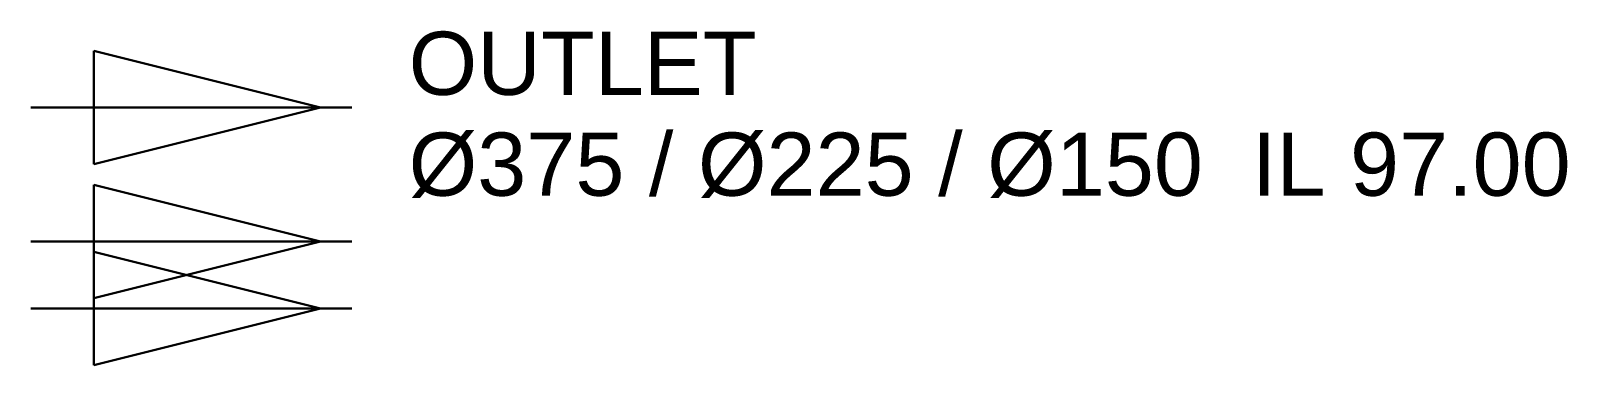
# Model space of a CAD drawing. Header units: millimetres. Extents: x -1589 to 4494, y -1079 to 3281.
# Drawn here: x 3598 to 4459, y 43 to 230 of the extents above; entities that cross this region are included whole.
import ezdxf

# ---------------------------------------------------------------- set-up
doc = ezdxf.new("R2010")
doc.units = ezdxf.units.MM
doc.layers.add('ANNOTATIONS', color=7, linetype='Continuous')
doc.layers.add('FLOW_OUTLET', color=5, linetype='Continuous')
doc.styles.add('ARIAL', font='arial.ttf')

msp = doc.modelspace()

# ---------------------------------------------------------------- linework, layer by layer
at = {"layer": 'FLOW_OUTLET', "color": 5, "lineweight": 30}
for p, q in [((3633.44, 219.25), (3760.44, 187.5)), ((3633.44, 155.75), (3633.44, 219.25)), ((3598.17, 187.5), (3778.08, 187.5)), ((3633.44, 155.75), (3760.44, 187.5)), ((3633.44, 144.25), (3760.44, 112.5)), ((3633.44, 80.75), (3633.44, 144.25)), ((3598.17, 112.5), (3778.08, 112.5)), ((3633.44, 80.75), (3760.44, 112.5)), ((3633.44, 106.75), (3760.44, 75)), ((3633.44, 43.25), (3633.44, 106.75)), ((3598.17, 75), (3778.08, 75)), ((3633.44, 43.25), (3760.44, 75))]:
    msp.add_line(p, q, dxfattribs=at)

# ---------------------------------------------------------------- texts
at = {"layer": 'ANNOTATIONS', "style": 'ARIAL'}
for s, height, p in [('OUTLET', 35.362, (3809.83, 194.56)), ('Ø375 / Ø225 / Ø150  IL 97.00', 35.3624, (3809.83, 138.11))]:
    msp.add_text(s, height=height, dxfattribs=at).set_placement(p)

doc.saveas('drawing.dxf')
